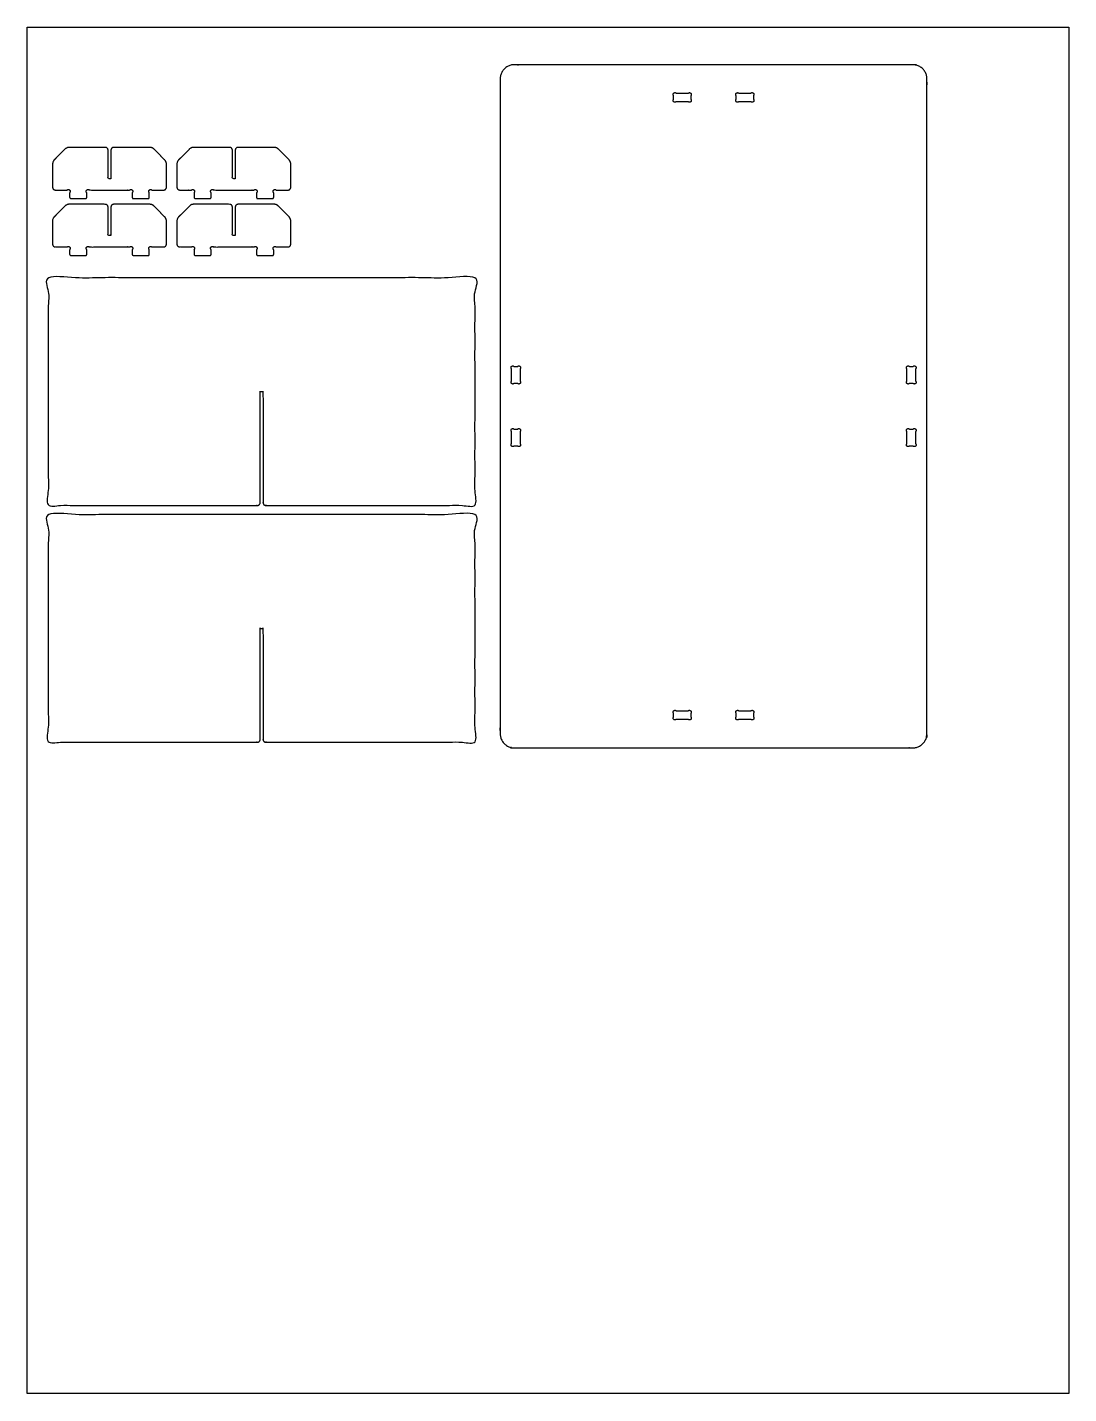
# Model space of a CAD drawing. Header units: millimetres. Extents: x 3196 to 5026, y 1464 to 3864.
import ezdxf

# ---------------------------------------------------------------- set-up
doc = ezdxf.new("R2010")
doc.units = ezdxf.units.MM
for name, color, linetype, true_color in [('External Cut', 5, 'Continuous', 0x0000ff), ('Internal Cut', 1, 'Continuous', 0xff0000), ('Sheet', 7, 'Continuous', 0xffffff)]:
    doc.layers.add(name, color=color, linetype=linetype, true_color=true_color)

msp = doc.modelspace()

# ---------------------------------------------------------------- linework, layer by layer
at = {"layer": 'External Cut', "lineweight": -3}
for points, weights, knots in [([(4026.7, 3773.3), (4026.7, 3798.3), (4051.7, 3798.3), (4401.7, 3798.3), (4751.7, 3798.3), (4776.7, 3798.3), (4776.7, 3773.3), (4776.7, 3198.3), (4776.7, 2623.3), (4776.7, 2598.3), (4751.7, 2598.3), (4401.7, 2598.3), (4051.7, 2598.3), (4026.7, 2598.3), (4026.7, 2623.3), (4026.7, 3198.3), (4026.7, 3773.3)], [1, 0.707106781187, 1, 1, 1, 0.707106781187, 1, 1, 1, 0.707106781187, 1, 1, 1, 0.707106781187, 1, 1, 1], [3117.809725, 3117.809725, 3117.809725, 3157.079633, 3157.079633, 3857.079633, 3857.079633, 3896.349541, 3896.349541, 5046.349541, 5046.349541, 5085.619449, 5085.619449, 5785.619449, 5785.619449, 5824.889357, 5824.889357, 6974.889357, 6974.889357, 6974.889357]), ([(3415.4, 3578.1), (3414.7, 3578.1), (3414.2, 3578.5), (3412, 3580), (3410.2, 3578.1), (3408.3, 3576.2), (3409.8, 3574), (3410.2, 3573.5), (3410.2, 3572.9), (3410.2, 3569), (3410.2, 3565.1), (3410.2, 3563.1), (3408.2, 3563.1), (3395.2, 3563.1), (3382.2, 3563.1), (3380.2, 3563.1), (3380.2, 3565.1), (3380.2, 3569), (3380.2, 3572.9), (3380.2, 3573.5), (3380.5, 3574), (3382, 3576.2), (3380.2, 3578.1), (3378.3, 3580), (3376.1, 3578.5), (3375.6, 3578.1), (3375, 3578.1), (3340.2, 3578.1), (3305.4, 3578.1), (3304.7, 3578.1), (3304.2, 3578.5), (3302, 3580), (3300.2, 3578.1), (3298.3, 3576.2), (3299.8, 3574), (3300.2, 3573.5), (3300.2, 3572.9), (3300.2, 3569), (3300.2, 3565.1), (3300.2, 3563.1), (3298.2, 3563.1), (3285.2, 3563.1), (3272.2, 3563.1), (3270.2, 3563.1), (3270.2, 3565.1), (3270.2, 3569), (3270.2, 3572.9), (3270.2, 3573.5), (3270.5, 3574), (3272, 3576.2), (3270.2, 3578.1), (3268.3, 3580), (3266.1, 3578.5), (3265.6, 3578.1), (3265, 3578.1), (3255.1, 3578.1), (3245.2, 3578.1), (3240.2, 3578.1), (3240.2, 3583.1), (3240.2, 3603.5), (3240.2, 3624), (3240.2, 3628.1), (3243.1, 3631), (3252.7, 3640.6), (3262.2, 3650.2), (3265.2, 3653.1), (3269.3, 3653.1), (3301, 3653.1), (3332.7, 3653.1), (3337.7, 3653.1), (3337.7, 3648.1), (3337.7, 3623.1), (3337.7, 3598.1), (3340.2, 3598.1), (3342.7, 3598.1), (3342.7, 3623.1), (3342.7, 3648.1), (3342.7, 3653.1), (3347.7, 3653.1), (3379.3, 3653.1), (3411, 3653.1), (3415.2, 3653.1), (3418.1, 3650.2), (3427.7, 3640.6), (3437.2, 3631), (3440.2, 3628.1), (3440.2, 3624), (3440.2, 3603.5), (3440.2, 3583.1), (3440.2, 3578.1), (3435.2, 3578.1), (3425.3, 3578.1), (3415.4, 3578.1)], [1, 0.954018403405, 1, 0.766689468723, 1, 0.766689468723, 1, 0.954018403405, 1, 1, 1, 0.707106781187, 1, 1, 1, 0.707106781187, 1, 1, 1, 0.954018403405, 1, 0.766689468723, 1, 0.766689468723, 1, 0.954018403405, 1, 1, 1, 0.954018403405, 1, 0.766689468723, 1, 0.766689468723, 1, 0.954018403405, 1, 1, 1, 0.707106781187, 1, 1, 1, 0.707106781187, 1, 1, 1, 0.954018403405, 1, 0.766689468723, 1, 0.766689468723, 1, 0.954018403405, 1, 1, 1, 0.707106781187, 1, 1, 1, 0.923879532511, 1, 1, 1, 0.923879532511, 1, 1, 1, 0.707106781187, 1, 1, 1, 1, 1, 1, 1, 0.707106781187, 1, 1, 1, 0.923879532511, 1, 1, 1, 0.923879532511, 1, 1, 1, 0.707106781187, 1, 1, 1], [111.286074, 111.286074, 111.286074, 112.503788, 112.503788, 116.930548, 116.930548, 121.357309, 121.357309, 122.575023, 122.575023, 130.37022, 130.37022, 133.511812, 133.511812, 159.511812, 159.511812, 162.653405, 162.653405, 170.448602, 170.448602, 171.666316, 171.666316, 176.093076, 176.093076, 180.519837, 180.519837, 181.737551, 181.737551, 251.327944, 251.327944, 252.545658, 252.545658, 256.972419, 256.972419, 261.399179, 261.399179, 262.616893, 262.616893, 270.41209, 270.41209, 273.553683, 273.553683, 299.553683, 299.553683, 302.695275, 302.695275, 310.490472, 310.490472, 311.708186, 311.708186, 316.134946, 316.134946, 320.561707, 320.561707, 321.779421, 321.779421, 341.574618, 341.574618, 349.428599, 349.428599, 390.286464, 390.286464, 398.140445, 398.140445, 425.211513, 425.211513, 433.065495, 433.065495, 496.423359, 496.423359, 504.277341, 504.277341, 554.277341, 554.277341, 559.277341, 559.277341, 609.277341, 609.277341, 617.131322, 617.131322, 680.489187, 680.489187, 688.343168, 688.343168, 715.414236, 715.414236, 723.268218, 723.268218, 764.126082, 764.126082, 771.980064, 771.980064, 791.775261, 791.775261, 791.775261]), ([(3633.9, 3578.1), (3633.3, 3578.1), (3632.8, 3578.5), (3630.6, 3580), (3628.7, 3578.1), (3626.8, 3576.2), (3628.4, 3574), (3628.7, 3573.5), (3628.7, 3572.9), (3628.7, 3569), (3628.7, 3565.1), (3628.7, 3563.1), (3626.7, 3563.1), (3613.7, 3563.1), (3600.7, 3563.1), (3598.7, 3563.1), (3598.7, 3565.1), (3598.7, 3569), (3598.7, 3572.9), (3598.7, 3573.5), (3599.1, 3574), (3600.6, 3576.2), (3598.7, 3578.1), (3596.8, 3580), (3594.7, 3578.5), (3594.1, 3578.1), (3593.5, 3578.1), (3558.7, 3578.1), (3523.9, 3578.1), (3523.3, 3578.1), (3522.8, 3578.5), (3520.6, 3580), (3518.7, 3578.1), (3516.8, 3576.2), (3518.4, 3574), (3518.7, 3573.5), (3518.7, 3572.9), (3518.7, 3569), (3518.7, 3565.1), (3518.7, 3563.1), (3516.7, 3563.1), (3503.7, 3563.1), (3490.7, 3563.1), (3488.7, 3563.1), (3488.7, 3565.1), (3488.7, 3569), (3488.7, 3572.9), (3488.7, 3573.5), (3489.1, 3574), (3490.6, 3576.2), (3488.7, 3578.1), (3486.8, 3580), (3484.7, 3578.5), (3484.1, 3578.1), (3483.5, 3578.1), (3473.6, 3578.1), (3463.7, 3578.1), (3458.7, 3578.1), (3458.7, 3583.1), (3458.7, 3603.5), (3458.7, 3624), (3458.7, 3628.1), (3461.7, 3631), (3471.2, 3640.6), (3480.8, 3650.2), (3483.7, 3653.1), (3487.9, 3653.1), (3519.5, 3653.1), (3551.2, 3653.1), (3556.2, 3653.1), (3556.2, 3648.1), (3556.2, 3623.1), (3556.2, 3598.1), (3558.7, 3598.1), (3561.2, 3598.1), (3561.2, 3623.1), (3561.2, 3648.1), (3561.2, 3653.1), (3566.2, 3653.1), (3597.9, 3653.1), (3629.6, 3653.1), (3633.7, 3653.1), (3636.7, 3650.2), (3646.2, 3640.6), (3655.8, 3631), (3658.7, 3628.1), (3658.7, 3624), (3658.7, 3603.5), (3658.7, 3583.1), (3658.7, 3578.1), (3653.7, 3578.1), (3643.8, 3578.1), (3633.9, 3578.1)], [1, 0.954018403405, 1, 0.766689468723, 1, 0.766689468723, 1, 0.954018403405, 1, 1, 1, 0.707106781187, 1, 1, 1, 0.707106781187, 1, 1, 1, 0.954018403405, 1, 0.766689468723, 1, 0.766689468723, 1, 0.954018403405, 1, 1, 1, 0.954018403405, 1, 0.766689468723, 1, 0.766689468723, 1, 0.954018403405, 1, 1, 1, 0.707106781187, 1, 1, 1, 0.707106781187, 1, 1, 1, 0.954018403405, 1, 0.766689468723, 1, 0.766689468723, 1, 0.954018403405, 1, 1, 1, 0.707106781187, 1, 1, 1, 0.923879532511, 1, 1, 1, 0.923879532511, 1, 1, 1, 0.707106781187, 1, 1, 1, 1, 1, 1, 1, 0.707106781187, 1, 1, 1, 0.923879532511, 1, 1, 1, 0.923879532511, 1, 1, 1, 0.707106781187, 1, 1, 1], [111.286074, 111.286074, 111.286074, 112.503788, 112.503788, 116.930548, 116.930548, 121.357309, 121.357309, 122.575023, 122.575023, 130.37022, 130.37022, 133.511812, 133.511812, 159.511812, 159.511812, 162.653405, 162.653405, 170.448602, 170.448602, 171.666316, 171.666316, 176.093076, 176.093076, 180.519837, 180.519837, 181.737551, 181.737551, 251.327944, 251.327944, 252.545658, 252.545658, 256.972419, 256.972419, 261.399179, 261.399179, 262.616893, 262.616893, 270.41209, 270.41209, 273.553683, 273.553683, 299.553683, 299.553683, 302.695275, 302.695275, 310.490472, 310.490472, 311.708186, 311.708186, 316.134946, 316.134946, 320.561707, 320.561707, 321.779421, 321.779421, 341.574618, 341.574618, 349.428599, 349.428599, 390.286464, 390.286464, 398.140445, 398.140445, 425.211513, 425.211513, 433.065495, 433.065495, 496.423359, 496.423359, 504.277341, 504.277341, 554.277341, 554.277341, 559.277341, 559.277341, 609.277341, 609.277341, 617.131322, 617.131322, 680.489187, 680.489187, 688.343168, 688.343168, 715.414236, 715.414236, 723.268218, 723.268218, 764.126082, 764.126082, 771.980064, 771.980064, 791.775261, 791.775261, 791.775261]), ([(3415.4, 3478.1), (3414.7, 3478.1), (3414.2, 3478.4), (3412, 3480), (3410.2, 3478.1), (3408.3, 3476.2), (3409.8, 3474), (3410.2, 3473.5), (3410.2, 3472.9), (3410.2, 3469), (3410.2, 3465.1), (3410.2, 3463.1), (3408.2, 3463.1), (3395.2, 3463.1), (3382.2, 3463.1), (3380.2, 3463.1), (3380.2, 3465.1), (3380.2, 3469), (3380.2, 3472.9), (3380.2, 3473.5), (3380.5, 3474), (3382, 3476.2), (3380.2, 3478.1), (3378.3, 3480), (3376.1, 3478.4), (3375.6, 3478.1), (3375, 3478.1), (3340.2, 3478.1), (3305.4, 3478.1), (3304.7, 3478.1), (3304.2, 3478.4), (3302, 3480), (3300.2, 3478.1), (3298.3, 3476.2), (3299.8, 3474), (3300.2, 3473.5), (3300.2, 3472.9), (3300.2, 3469), (3300.2, 3465.1), (3300.2, 3463.1), (3298.2, 3463.1), (3285.2, 3463.1), (3272.2, 3463.1), (3270.2, 3463.1), (3270.2, 3465.1), (3270.2, 3469), (3270.2, 3472.9), (3270.2, 3473.5), (3270.5, 3474), (3272, 3476.2), (3270.2, 3478.1), (3268.3, 3480), (3266.1, 3478.4), (3265.6, 3478.1), (3265, 3478.1), (3255.1, 3478.1), (3245.2, 3478.1), (3240.2, 3478.1), (3240.2, 3483.1), (3240.2, 3503.5), (3240.2, 3523.9), (3240.2, 3528.1), (3243.1, 3531), (3252.7, 3540.6), (3262.2, 3550.2), (3265.2, 3553.1), (3269.3, 3553.1), (3301, 3553.1), (3332.7, 3553.1), (3337.7, 3553.1), (3337.7, 3548.1), (3337.7, 3523.1), (3337.7, 3498.1), (3340.2, 3498.1), (3342.7, 3498.1), (3342.7, 3523.1), (3342.7, 3548.1), (3342.7, 3553.1), (3347.7, 3553.1), (3379.3, 3553.1), (3411, 3553.1), (3415.2, 3553.1), (3418.1, 3550.2), (3427.7, 3540.6), (3437.2, 3531), (3440.2, 3528.1), (3440.2, 3523.9), (3440.2, 3503.5), (3440.2, 3483.1), (3440.2, 3478.1), (3435.2, 3478.1), (3425.3, 3478.1), (3415.4, 3478.1)], [1, 0.954018403405, 1, 0.766689468723, 1, 0.766689468723, 1, 0.954018403405, 1, 1, 1, 0.707106781187, 1, 1, 1, 0.707106781187, 1, 1, 1, 0.954018403405, 1, 0.766689468723, 1, 0.766689468723, 1, 0.954018403405, 1, 1, 1, 0.954018403405, 1, 0.766689468723, 1, 0.766689468723, 1, 0.954018403405, 1, 1, 1, 0.707106781187, 1, 1, 1, 0.707106781187, 1, 1, 1, 0.954018403405, 1, 0.766689468723, 1, 0.766689468723, 1, 0.954018403405, 1, 1, 1, 0.707106781187, 1, 1, 1, 0.923879532511, 1, 1, 1, 0.923879532511, 1, 1, 1, 0.707106781187, 1, 1, 1, 1, 1, 1, 1, 0.707106781187, 1, 1, 1, 0.923879532511, 1, 1, 1, 0.923879532511, 1, 1, 1, 0.707106781187, 1, 1, 1], [111.286074, 111.286074, 111.286074, 112.503788, 112.503788, 116.930548, 116.930548, 121.357309, 121.357309, 122.575023, 122.575023, 130.37022, 130.37022, 133.511812, 133.511812, 159.511812, 159.511812, 162.653405, 162.653405, 170.448602, 170.448602, 171.666316, 171.666316, 176.093076, 176.093076, 180.519837, 180.519837, 181.737551, 181.737551, 251.327944, 251.327944, 252.545658, 252.545658, 256.972419, 256.972419, 261.399179, 261.399179, 262.616893, 262.616893, 270.41209, 270.41209, 273.553683, 273.553683, 299.553683, 299.553683, 302.695275, 302.695275, 310.490472, 310.490472, 311.708186, 311.708186, 316.134946, 316.134946, 320.561707, 320.561707, 321.779421, 321.779421, 341.574618, 341.574618, 349.428599, 349.428599, 390.286464, 390.286464, 398.140445, 398.140445, 425.211513, 425.211513, 433.065495, 433.065495, 496.423359, 496.423359, 504.277341, 504.277341, 554.277341, 554.277341, 559.277341, 559.277341, 609.277341, 609.277341, 617.131322, 617.131322, 680.489187, 680.489187, 688.343168, 688.343168, 715.414236, 715.414236, 723.268218, 723.268218, 764.126082, 764.126082, 771.980064, 771.980064, 791.775261, 791.775261, 791.775261]), ([(3633.9, 3478.1), (3633.3, 3478.1), (3632.8, 3478.4), (3630.6, 3480), (3628.7, 3478.1), (3626.8, 3476.2), (3628.4, 3474), (3628.7, 3473.5), (3628.7, 3472.9), (3628.7, 3469), (3628.7, 3465.1), (3628.7, 3463.1), (3626.7, 3463.1), (3613.7, 3463.1), (3600.7, 3463.1), (3598.7, 3463.1), (3598.7, 3465.1), (3598.7, 3469), (3598.7, 3472.9), (3598.7, 3473.5), (3599.1, 3474), (3600.6, 3476.2), (3598.7, 3478.1), (3596.8, 3480), (3594.7, 3478.4), (3594.1, 3478.1), (3593.5, 3478.1), (3558.7, 3478.1), (3523.9, 3478.1), (3523.3, 3478.1), (3522.8, 3478.4), (3520.6, 3480), (3518.7, 3478.1), (3516.8, 3476.2), (3518.4, 3474), (3518.7, 3473.5), (3518.7, 3472.9), (3518.7, 3469), (3518.7, 3465.1), (3518.7, 3463.1), (3516.7, 3463.1), (3503.7, 3463.1), (3490.7, 3463.1), (3488.7, 3463.1), (3488.7, 3465.1), (3488.7, 3469), (3488.7, 3472.9), (3488.7, 3473.5), (3489.1, 3474), (3490.6, 3476.2), (3488.7, 3478.1), (3486.8, 3480), (3484.7, 3478.4), (3484.1, 3478.1), (3483.5, 3478.1), (3473.6, 3478.1), (3463.7, 3478.1), (3458.7, 3478.1), (3458.7, 3483.1), (3458.7, 3503.5), (3458.7, 3523.9), (3458.7, 3528.1), (3461.7, 3531), (3471.2, 3540.6), (3480.8, 3550.2), (3483.7, 3553.1), (3487.9, 3553.1), (3519.5, 3553.1), (3551.2, 3553.1), (3556.2, 3553.1), (3556.2, 3548.1), (3556.2, 3523.1), (3556.2, 3498.1), (3558.7, 3498.1), (3561.2, 3498.1), (3561.2, 3523.1), (3561.2, 3548.1), (3561.2, 3553.1), (3566.2, 3553.1), (3597.9, 3553.1), (3629.6, 3553.1), (3633.7, 3553.1), (3636.7, 3550.2), (3646.2, 3540.6), (3655.8, 3531), (3658.7, 3528.1), (3658.7, 3523.9), (3658.7, 3503.5), (3658.7, 3483.1), (3658.7, 3478.1), (3653.7, 3478.1), (3643.8, 3478.1), (3633.9, 3478.1)], [1, 0.954018403405, 1, 0.766689468723, 1, 0.766689468723, 1, 0.954018403405, 1, 1, 1, 0.707106781187, 1, 1, 1, 0.707106781187, 1, 1, 1, 0.954018403405, 1, 0.766689468723, 1, 0.766689468723, 1, 0.954018403405, 1, 1, 1, 0.954018403405, 1, 0.766689468723, 1, 0.766689468723, 1, 0.954018403405, 1, 1, 1, 0.707106781187, 1, 1, 1, 0.707106781187, 1, 1, 1, 0.954018403405, 1, 0.766689468723, 1, 0.766689468723, 1, 0.954018403405, 1, 1, 1, 0.707106781187, 1, 1, 1, 0.923879532511, 1, 1, 1, 0.923879532511, 1, 1, 1, 0.707106781187, 1, 1, 1, 1, 1, 1, 1, 0.707106781187, 1, 1, 1, 0.923879532511, 1, 1, 1, 0.923879532511, 1, 1, 1, 0.707106781187, 1, 1, 1], [111.286074, 111.286074, 111.286074, 112.503788, 112.503788, 116.930548, 116.930548, 121.357309, 121.357309, 122.575023, 122.575023, 130.37022, 130.37022, 133.511812, 133.511812, 159.511812, 159.511812, 162.653405, 162.653405, 170.448602, 170.448602, 171.666316, 171.666316, 176.093076, 176.093076, 180.519837, 180.519837, 181.737551, 181.737551, 251.327944, 251.327944, 252.545658, 252.545658, 256.972419, 256.972419, 261.399179, 261.399179, 262.616893, 262.616893, 270.41209, 270.41209, 273.553683, 273.553683, 299.553683, 299.553683, 302.695275, 302.695275, 310.490472, 310.490472, 311.708186, 311.708186, 316.134946, 316.134946, 320.561707, 320.561707, 321.779421, 321.779421, 341.574618, 341.574618, 349.428599, 349.428599, 390.286464, 390.286464, 398.140445, 398.140445, 425.211513, 425.211513, 433.065495, 433.065495, 496.423359, 496.423359, 504.277341, 504.277341, 554.277341, 554.277341, 559.277341, 559.277341, 609.277341, 609.277341, 617.131322, 617.131322, 680.489187, 680.489187, 688.343168, 688.343168, 715.414236, 715.414236, 723.268218, 723.268218, 764.126082, 764.126082, 771.980064, 771.980064, 791.775261, 791.775261, 791.775261]), ([(3605, 3029.1), (3605, 3024.1), (3600, 3024.1), (3416.2, 3024.1), (3232.5, 3024.1), (3232.5, 3224.1), (3232.5, 3424.1), (3607.5, 3424.1), (3982.5, 3424.1), (3982.5, 3224.1), (3982.5, 3024.1), (3798.7, 3024.1), (3615, 3024.1), (3610, 3024.1), (3610, 3029.1), (3610, 3126.6), (3610, 3224.1), (3607.5, 3224.1), (3605, 3224.1), (3605, 3126.6), (3605, 3029.1)], [1, 0.707106781187, 1, 1, 1, 1, 1, 1, 1, 1, 1, 1, 1, 0.707106781187, 1, 1, 1, 1, 1, 1, 1], [1920.353982, 1920.353982, 1920.353982, 1928.207963, 1928.207963, 2295.707963, 2295.707963, 2695.707963, 2695.707963, 3445.707963, 3445.707963, 3845.707963, 3845.707963, 4213.207963, 4213.207963, 4221.061945, 4221.061945, 4416.061945, 4416.061945, 4421.061945, 4421.061945, 4616.061945, 4616.061945, 4616.061945]), ([(3605, 2613.2), (3605, 2608.2), (3600, 2608.2), (3416.2, 2608.2), (3232.5, 2608.2), (3232.5, 2808.2), (3232.5, 3008.2), (3607.5, 3008.2), (3982.5, 3008.2), (3982.5, 2808.2), (3982.5, 2608.2), (3798.7, 2608.2), (3615, 2608.2), (3610, 2608.2), (3610, 2613.2), (3610, 2710.7), (3610, 2808.2), (3607.5, 2808.2), (3605, 2808.2), (3605, 2710.7), (3605, 2613.2)], [1, 0.707106781187, 1, 1, 1, 1, 1, 1, 1, 1, 1, 1, 1, 0.707106781187, 1, 1, 1, 1, 1, 1, 1], [1920.353982, 1920.353982, 1920.353982, 1928.207963, 1928.207963, 2295.707963, 2295.707963, 2695.707963, 2695.707963, 3445.707963, 3445.707963, 3845.707963, 3845.707963, 4213.207963, 4213.207963, 4221.061945, 4221.061945, 4416.061945, 4416.061945, 4421.061945, 4421.061945, 4616.061945, 4616.061945, 4616.061945])]:
    msp.add_rational_spline(points, weights, degree=2, knots=knots, dxfattribs=at)
at = {"layer": 'Internal Cut', "lineweight": -3}
for points, weights, knots in [([(4361.7, 3743.8), (4362.6, 3744.7), (4362.6, 3746), (4362.6, 3747.3), (4361.7, 3748.3), (4360.8, 3749.2), (4359.5, 3749.2), (4358.1, 3749.2), (4357.2, 3748.3), (4346.7, 3748.3), (4336.1, 3748.3), (4333.9, 3750.6), (4331.7, 3748.4), (4329.4, 3746.1), (4331.6, 3743.9), (4331.6, 3740.8), (4331.6, 3737.7), (4329.4, 3735.4), (4331.7, 3733.2), (4333.9, 3731), (4336.1, 3733.3), (4346.6, 3733.3), (4357.1, 3733.3), (4358, 3732.3), (4359.3, 3732.3), (4360.6, 3732.2), (4361.6, 3733.2), (4362.6, 3734.1), (4362.6, 3735.4), (4362.6, 3736.7), (4361.7, 3737.7), (4361.7, 3740.7), (4361.7, 3743.8)], [1, 0.923874206381, 1, 0.923874206381, 1, 0.923874206381, 1, 0.923874206381, 1, 1, 1, 0.707106781187, 1, 0.707106781187, 1, 1, 1, 0.707106781187, 1, 0.707106781187, 1, 1, 1, 0.922833663833, 1, 0.922833663833, 1, 0.922833663833, 1, 0.922833663833, 1, 1, 1], [63.220176, 63.220176, 63.220176, 65.713903, 65.713903, 68.207631, 68.207631, 70.701359, 70.701359, 73.195086, 73.195086, 94.250244, 94.250244, 99.237522, 99.237522, 104.2248, 104.2248, 110.395101, 110.395101, 115.382379, 115.382379, 120.369658, 120.369658, 141.306569, 141.306569, 143.817506, 143.817506, 146.328443, 146.328443, 148.83938, 148.83938, 151.350317, 151.350317, 157.470419, 157.470419, 157.470419]), ([(4467.2, 3733.3), (4469.4, 3731), (4471.7, 3733.2), (4473.9, 3735.4), (4471.7, 3737.7), (4471.7, 3740.8), (4471.7, 3743.9), (4473.9, 3746.1), (4471.7, 3748.4), (4469.4, 3750.6), (4467.2, 3748.3), (4456.6, 3748.3), (4446.1, 3748.3), (4445.2, 3749.2), (4443.9, 3749.2), (4442.5, 3749.2), (4441.6, 3748.3), (4440.7, 3747.3), (4440.7, 3746), (4440.7, 3744.7), (4441.7, 3743.8), (4441.7, 3740.7), (4441.7, 3737.7), (4440.7, 3736.7), (4440.7, 3735.4), (4440.8, 3734.1), (4441.7, 3733.2), (4442.7, 3732.2), (4444, 3732.3), (4445.3, 3732.3), (4446.2, 3733.3), (4456.7, 3733.3), (4467.2, 3733.3)], [1, 0.707106781187, 1, 0.707106781187, 1, 1, 1, 0.707106781187, 1, 0.707106781187, 1, 1, 1, 0.923874206381, 1, 0.923874206381, 1, 0.923874206381, 1, 0.923874206381, 1, 1, 1, 0.922833663833, 1, 0.922833663833, 1, 0.922833663833, 1, 0.922833663833, 1, 1, 1], [20.936912, 20.936912, 20.936912, 25.92419, 25.92419, 30.911469, 30.911469, 37.081769, 37.081769, 42.069048, 42.069048, 47.056326, 47.056326, 68.111483, 68.111483, 70.605211, 70.605211, 73.098938, 73.098938, 75.592666, 75.592666, 78.086393, 78.086393, 84.206496, 84.206496, 86.717433, 86.717433, 89.22837, 89.22837, 91.739307, 91.739307, 94.250244, 94.250244, 115.187155, 115.187155, 115.187155]), ([(4061.7, 3264.1), (4063.9, 3266.2), (4061.7, 3268.4), (4059.6, 3270.5), (4057.4, 3268.4), (4054.2, 3268.4), (4051, 3268.4), (4048.8, 3270.5), (4046.7, 3268.4), (4044.5, 3266.2), (4046.7, 3264.1), (4046.7, 3253.3), (4046.7, 3242.6), (4044.5, 3240.5), (4046.7, 3238.3), (4048.8, 3236.2), (4051, 3238.3), (4054.2, 3238.3), (4057.4, 3238.3), (4059.6, 3236.2), (4061.7, 3238.3), (4063.9, 3240.5), (4061.7, 3242.6), (4061.7, 3253.3), (4061.7, 3264.1)], [1, 0.707106781187, 1, 0.707106781187, 1, 1, 1, 0.707106781187, 1, 0.707106781187, 1, 1, 1, 0.707106781187, 1, 0.707106781187, 1, 1, 1, 0.707106781187, 1, 0.707106781187, 1, 1, 1], [21.430705, 21.430705, 21.430705, 26.21752, 26.21752, 31.004335, 31.004335, 37.43504, 37.43504, 42.221855, 42.221855, 47.008669, 47.008669, 68.439374, 68.439374, 73.226189, 73.226189, 78.013004, 78.013004, 84.443709, 84.443709, 89.230524, 89.230524, 94.017339, 94.017339, 115.448044, 115.448044, 115.448044]), ([(4756.7, 3264.1), (4758.8, 3266.2), (4756.7, 3268.4), (4754.5, 3270.5), (4752.3, 3268.4), (4749.1, 3268.4), (4745.9, 3268.4), (4743.8, 3270.5), (4741.6, 3268.4), (4739.5, 3266.2), (4741.6, 3264.1), (4741.6, 3253.3), (4741.6, 3242.6), (4739.5, 3240.5), (4741.6, 3238.3), (4743.8, 3236.2), (4745.9, 3238.3), (4749.1, 3238.3), (4752.3, 3238.3), (4754.5, 3236.2), (4756.7, 3238.3), (4758.8, 3240.5), (4756.7, 3242.6), (4756.7, 3253.3), (4756.7, 3264.1)], [1, 0.707106781187, 1, 0.707106781187, 1, 1, 1, 0.707106781187, 1, 0.707106781187, 1, 1, 1, 0.707106781187, 1, 0.707106781187, 1, 1, 1, 0.707106781187, 1, 0.707106781187, 1, 1, 1], [21.430705, 21.430705, 21.430705, 26.21752, 26.21752, 31.004335, 31.004335, 37.43504, 37.43504, 42.221855, 42.221855, 47.008669, 47.008669, 68.439374, 68.439374, 73.226189, 73.226189, 78.013004, 78.013004, 84.443709, 84.443709, 89.230524, 89.230524, 94.017339, 94.017339, 115.448044, 115.448044, 115.448044]), ([(4051, 3158.3), (4048.8, 3160.5), (4046.7, 3158.3), (4044.5, 3156.2), (4046.7, 3154), (4046.7, 3143.3), (4046.7, 3132.6), (4044.5, 3130.4), (4046.7, 3128.3), (4048.8, 3126.1), (4051, 3128.3), (4054.2, 3128.3), (4057.4, 3128.3), (4059.6, 3126.1), (4061.7, 3128.3), (4063.9, 3130.4), (4061.7, 3132.6), (4061.7, 3143.3), (4061.7, 3154), (4063.9, 3156.2), (4061.7, 3158.3), (4059.6, 3160.5), (4057.4, 3158.3), (4054.2, 3158.3), (4051, 3158.3)], [1, 0.707106781187, 1, 0.707106781187, 1, 1, 1, 0.707106781187, 1, 0.707106781187, 1, 1, 1, 0.707106781187, 1, 0.707106781187, 1, 1, 1, 0.707106781187, 1, 0.707106781187, 1, 1, 1], [37.43504, 37.43504, 37.43504, 42.221855, 42.221855, 47.008669, 47.008669, 68.439374, 68.439374, 73.226189, 73.226189, 78.013004, 78.013004, 84.443709, 84.443709, 89.230524, 89.230524, 94.017339, 94.017339, 115.448044, 115.448044, 120.234859, 120.234859, 125.021673, 125.021673, 131.452378, 131.452378, 131.452378]), ([(4756.7, 3154), (4758.8, 3156.2), (4756.7, 3158.3), (4754.5, 3160.5), (4752.3, 3158.3), (4749.1, 3158.3), (4745.9, 3158.3), (4743.8, 3160.5), (4741.6, 3158.3), (4739.5, 3156.2), (4741.6, 3154), (4741.6, 3143.3), (4741.6, 3132.6), (4739.5, 3130.4), (4741.6, 3128.3), (4743.8, 3126.1), (4745.9, 3128.3), (4749.1, 3128.3), (4752.3, 3128.3), (4754.5, 3126.1), (4756.7, 3128.3), (4758.8, 3130.4), (4756.7, 3132.6), (4756.7, 3143.3), (4756.7, 3154)], [1, 0.707106781187, 1, 0.707106781187, 1, 1, 1, 0.707106781187, 1, 0.707106781187, 1, 1, 1, 0.707106781187, 1, 0.707106781187, 1, 1, 1, 0.707106781187, 1, 0.707106781187, 1, 1, 1], [68.439374, 68.439374, 68.439374, 73.226189, 73.226189, 78.013004, 78.013004, 84.443709, 84.443709, 89.230524, 89.230524, 94.017339, 94.017339, 115.448044, 115.448044, 120.234859, 120.234859, 125.021673, 125.021673, 131.452378, 131.452378, 136.239193, 136.239193, 141.026008, 141.026008, 162.456713, 162.456713, 162.456713]), ([(4357.1, 2663.4), (4346.6, 2663.4), (4336.1, 2663.4), (4333.9, 2665.6), (4331.7, 2663.4), (4329.4, 2661.2), (4331.6, 2658.9), (4331.6, 2655.8), (4331.6, 2652.8), (4329.4, 2650.5), (4331.7, 2648.3), (4333.9, 2646), (4336.1, 2648.3), (4346.7, 2648.3), (4357.2, 2648.3), (4358.1, 2647.4), (4359.5, 2647.4), (4360.8, 2647.4), (4361.7, 2648.3), (4362.6, 2649.3), (4362.6, 2650.6), (4362.6, 2651.9), (4361.7, 2652.8), (4361.7, 2655.9), (4361.7, 2659), (4362.6, 2659.9), (4362.6, 2661.2), (4362.6, 2662.6), (4361.6, 2663.5), (4360.6, 2664.4), (4359.3, 2664.4), (4358, 2664.3), (4357.1, 2663.4)], [1, 1, 1, 0.707106781187, 1, 0.707106781187, 1, 1, 1, 0.707106781187, 1, 0.707106781187, 1, 1, 1, 0.923874206381, 1, 0.923874206381, 1, 0.923874206381, 1, 0.923874206381, 1, 1, 1, 0.922833663833, 1, 0.922833663833, 1, 0.922833663833, 1, 0.922833663833, 1], [0, 0, 0, 20.936912, 20.936912, 25.92419, 25.92419, 30.911469, 30.911469, 37.081769, 37.081769, 42.069048, 42.069048, 47.056326, 47.056326, 68.111483, 68.111483, 70.605211, 70.605211, 73.098938, 73.098938, 75.592666, 75.592666, 78.086393, 78.086393, 84.206496, 84.206496, 86.717433, 86.717433, 89.22837, 89.22837, 91.739307, 91.739307, 94.250244, 94.250244, 94.250244]), ([(4441.7, 2659), (4441.7, 2655.9), (4441.7, 2652.8), (4440.7, 2651.9), (4440.7, 2650.6), (4440.7, 2649.3), (4441.6, 2648.3), (4442.5, 2647.4), (4443.9, 2647.4), (4445.2, 2647.4), (4446.1, 2648.3), (4456.6, 2648.3), (4467.2, 2648.3), (4469.4, 2646), (4471.7, 2648.3), (4473.9, 2650.5), (4471.7, 2652.8), (4471.7, 2655.8), (4471.7, 2658.9), (4473.9, 2661.2), (4471.7, 2663.4), (4469.4, 2665.6), (4467.2, 2663.4), (4456.7, 2663.4), (4446.2, 2663.4), (4445.3, 2664.3), (4444, 2664.4), (4442.7, 2664.4), (4441.7, 2663.5), (4440.8, 2662.6), (4440.7, 2661.2), (4440.7, 2659.9), (4441.7, 2659)], [1, 1, 1, 0.923874206381, 1, 0.923874206381, 1, 0.923874206381, 1, 0.923874206381, 1, 1, 1, 0.707106781187, 1, 0.707106781187, 1, 1, 1, 0.707106781187, 1, 0.707106781187, 1, 1, 1, 0.922833663833, 1, 0.922833663833, 1, 0.922833663833, 1, 0.922833663833, 1], [57.100073, 57.100073, 57.100073, 63.220176, 63.220176, 65.713903, 65.713903, 68.207631, 68.207631, 70.701359, 70.701359, 73.195086, 73.195086, 94.250244, 94.250244, 99.237522, 99.237522, 104.2248, 104.2248, 110.395101, 110.395101, 115.382379, 115.382379, 120.369658, 120.369658, 141.306569, 141.306569, 143.817506, 143.817506, 146.328443, 146.328443, 148.83938, 148.83938, 151.350317, 151.350317, 151.350317])]:
    msp.add_rational_spline(points, weights, degree=2, knots=knots, dxfattribs=at)
at = {"layer": 'Sheet'}
msp.add_lwpolyline([(3195.8, 3864), (5025.8, 3864), (5025.8, 1464), (3195.8, 1464)], close=True, dxfattribs=at)

doc.saveas('drawing.dxf')
